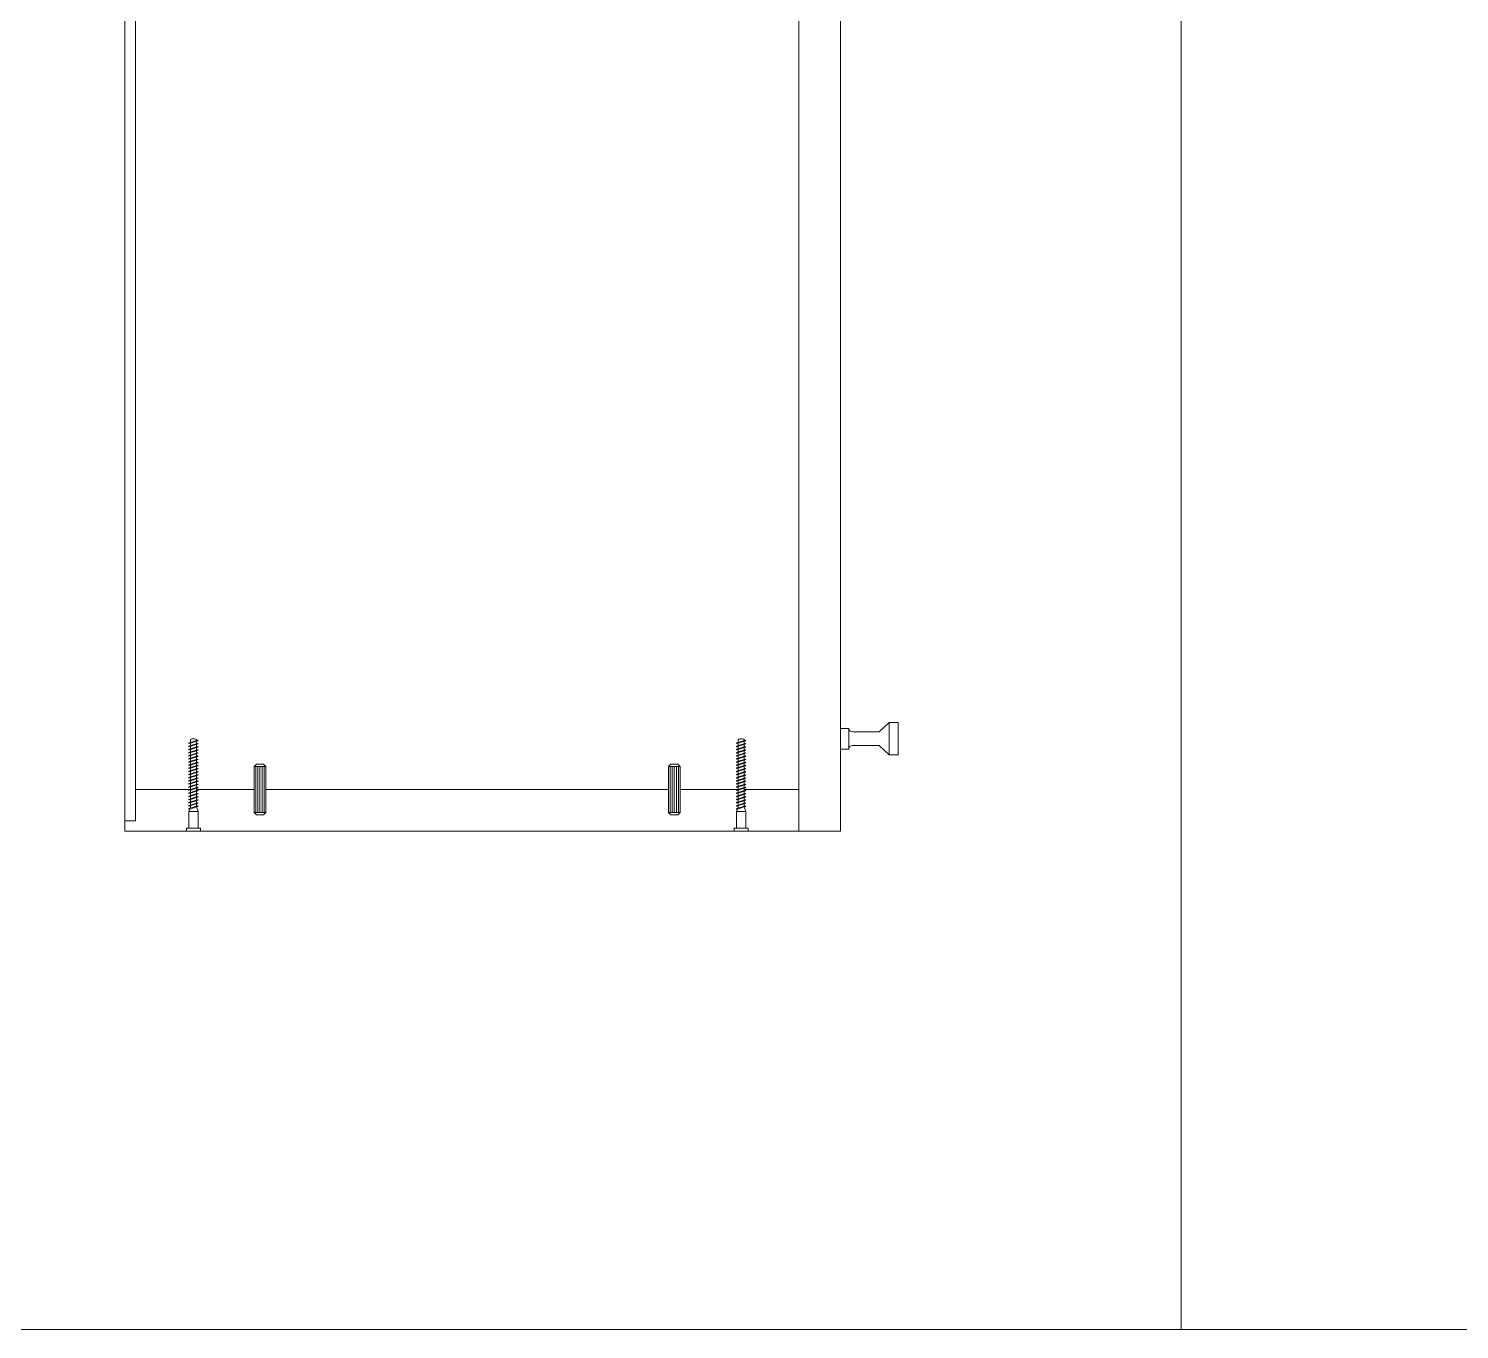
# Model space of a CAD drawing. Header units: centimetres. Extents: x -752 to 647, y -388 to 607.
# Drawn here: x -105.1 to -43.1, y -100 to -43.6 of the extents above; entities that cross this region are included whole.
import ezdxf

# ---------------------------------------------------------------- set-up
doc = ezdxf.new("R2010")
doc.units = ezdxf.units.CM
doc.header["$MEASUREMENT"] = 0
for name, color, linetype, lineweight in [('0_Num_Penna__6', 6, 'Continuous', 18), ('A-FURN_Num_Penna__252_Num_Penna__252_Num_Penna__3_Num_Penna__252_Num_Penna__252_Num_Penna__252_Num_Penna__252_Num_Penna__252_Num_Penna__252_Num_Penna__252_Num_Penna__252_Num_Penna__252_Num_Penna__252_Num_Penna__252_Num_Penna__240', 240, 'Continuous', 18), ('A-FURN_Num_Penna__252_Num_Penna__252_Num_Penna__3_Num_Penna__252_Num_Penna__252_Num_Penna__252_Num_Penna__252_Num_Penna__252_Num_Penna__252_Num_Penna__252_Num_Penna__252_Num_Penna__252_Num_Penna__252_Num_Penna__252_Num_Penna__5', 5, 'Continuous', 18), ('A-FURN_Num_Penna__252_Num_Penna__252_Num_Penna__3_Num_Penna__252_Num_Penna__252_Num_Penna__252_Num_Penna__252_Num_Penna__252_Num_Penna__252_Num_Penna__252_Num_Penna__252_Num_Penna__252_Num_Penna__252_Num_Penna__252_Num_Penna__6', 6, 'Continuous', 18), ('A-SECT-PATT_Num_Penna__6_Num_Penna__6_Num_Penna__6_Num_Penna__6_Num_Penna__6_Num_Penna__6_Num_Penna__6_Num_Penna__6_Num_Penna__6_Num_Penna__6_Num_Penna__6_Num_Penna__6_Num_Penna__6_Num_Penna__6', 6, 'Continuous', 18), ('PDF16_Geometry_Num_Penna__5_Num_Penna__5_Num_Penna__5_Num_Penna__5_Num_Penna__5_Num_Penna__5_Num_Penna__5_Num_Penna__5_Num_Penna__5_Num_Penna__5_Num_Penna__5_Num_Penna__5_Num_Penna__5_Num_Penna__5', 5, 'Continuous', 18), ('PDF16_Geometry_Num_Penna__6_Num_Penna__6_Num_Penna__6_Num_Penna__6_Num_Penna__6_Num_Penna__6_Num_Penna__6_Num_Penna__6_Num_Penna__6_Num_Penna__6_Num_Penna__6_Num_Penna__6_Num_Penna__6_Num_Penna__6', 6, 'Continuous', 18), ('PDF2_Geometry_Num_Penna__7_Num_Penna__7_Num_Penna__7_Num_Penna__7_Num_Penna__7_Num_Penna__7_Num_Penna__7_Num_Penna__5', 5, 'Continuous', 18), ('PDF2_Geometry_Num_Penna__7_Num_Penna__7_Num_Penna__7_Num_Penna__7_Num_Penna__7_Num_Penna__7_Num_Penna__7_Num_Penna__6', 6, 'Continuous', 18), ('VITE_Num_Penna__5', 5, 'Continuous', 18)]:
    doc.layers.add(name, color=color, linetype=linetype, lineweight=lineweight)

msp = doc.modelspace()

# ---------------------------------------------------------------- linework, layer by layer
at = {"layer": '0_Num_Penna__6', "color": 6, "linetype": 'Continuous', "lineweight": 18}
for p, q in [((-95.354, -75.581), (-95.254, -75.481)), ((-95.254, -75.481), (-94.954, -75.481)), ((-94.854, -75.581), (-94.954, -75.481)), ((-77.404, -75.581), (-77.304, -75.481)), ((-77.304, -75.481), (-77.004, -75.481)), ((-76.904, -75.581), (-77.004, -75.481)), ((-95.354, -77.581), (-95.254, -77.681)), ((-95.254, -77.681), (-94.954, -77.681)), ((-94.854, -77.581), (-94.954, -77.681)), ((-77.404, -77.581), (-77.304, -77.681)), ((-77.304, -77.681), (-77.004, -77.681)), ((-76.904, -77.581), (-77.004, -77.681))]:
    msp.add_line(p, q, dxfattribs=at)
at = {"layer": 'A-FURN_Num_Penna__252_Num_Penna__252_Num_Penna__3_Num_Penna__252_Num_Penna__252_Num_Penna__252_Num_Penna__252_Num_Penna__252_Num_Penna__252_Num_Penna__252_Num_Penna__252_Num_Penna__252_Num_Penna__252_Num_Penna__252_Num_Penna__240', "color": 240, "linetype": 'Continuous', "lineweight": 18}
for p, q in [((-55.196, 12.693), (-55.196, -99.958)), ((-55.196, -99.958), (-167.847, -99.958)), ((-55.196, -99.958), (142.805, -99.958))]:
    msp.add_line(p, q, dxfattribs=at)
at = {"layer": 'A-FURN_Num_Penna__252_Num_Penna__252_Num_Penna__3_Num_Penna__252_Num_Penna__252_Num_Penna__252_Num_Penna__252_Num_Penna__252_Num_Penna__252_Num_Penna__252_Num_Penna__252_Num_Penna__252_Num_Penna__252_Num_Penna__252_Num_Penna__5', "color": 5, "linetype": 'Continuous', "lineweight": 18}
for p, q in [((-97.854, -74.465), (-98.115, -74.546)), ((-98.115, -74.574), (-97.854, -74.493)), ((-97.854, -74.601), (-98.115, -74.681)), ((-98.115, -74.709), (-97.854, -74.629)), ((-97.854, -74.736), (-98.115, -74.817)), ((-98.115, -74.845), (-97.854, -74.764)), ((-97.854, -74.871), (-98.115, -74.952)), ((-98.115, -74.98), (-97.854, -74.899)), ((-74.125, -74.465), (-74.386, -74.546)), ((-74.386, -74.574), (-74.125, -74.493)), ((-74.125, -74.601), (-74.386, -74.681)), ((-74.386, -74.709), (-74.125, -74.629)), ((-74.125, -74.736), (-74.386, -74.817)), ((-74.386, -74.845), (-74.125, -74.764)), ((-74.125, -74.871), (-74.386, -74.952)), ((-74.386, -74.98), (-74.125, -74.899)), ((-97.854, -75.007), (-98.115, -75.087)), ((-98.115, -75.115), (-97.854, -75.035)), ((-97.854, -75.142), (-98.115, -75.223)), ((-98.115, -75.251), (-97.854, -75.17)), ((-97.854, -75.277), (-98.115, -75.358)), ((-98.115, -75.386), (-97.854, -75.305)), ((-97.854, -75.412), (-98.115, -75.493)), ((-98.115, -75.521), (-97.854, -75.44)), ((-97.854, -75.548), (-98.115, -75.628)), ((-98.115, -75.656), (-97.854, -75.576)), ((-74.125, -75.007), (-74.386, -75.087)), ((-74.386, -75.115), (-74.125, -75.035)), ((-74.125, -75.142), (-74.386, -75.223)), ((-74.386, -75.251), (-74.125, -75.17)), ((-74.125, -75.277), (-74.386, -75.358)), ((-74.386, -75.386), (-74.125, -75.305)), ((-74.125, -75.412), (-74.386, -75.493)), ((-74.386, -75.521), (-74.125, -75.44)), ((-74.125, -75.548), (-74.386, -75.628)), ((-74.386, -75.656), (-74.125, -75.576)), ((-97.854, -75.683), (-98.115, -75.764)), ((-98.115, -75.792), (-97.854, -75.711)), ((-97.854, -75.818), (-98.115, -75.899)), ((-98.115, -75.927), (-97.854, -75.846)), ((-97.854, -75.954), (-98.115, -76.034)), ((-98.115, -76.062), (-97.854, -75.982)), ((-97.854, -76.089), (-98.115, -76.17)), ((-98.115, -76.198), (-97.854, -76.117)), ((-97.854, -76.224), (-98.115, -76.305)), ((-74.125, -75.683), (-74.386, -75.764)), ((-74.386, -75.792), (-74.125, -75.711)), ((-74.125, -75.818), (-74.386, -75.899)), ((-74.386, -75.927), (-74.125, -75.846)), ((-74.125, -75.954), (-74.386, -76.034)), ((-74.386, -76.062), (-74.125, -75.982)), ((-74.125, -76.089), (-74.386, -76.17)), ((-74.386, -76.198), (-74.125, -76.117)), ((-74.125, -76.224), (-74.386, -76.305)), ((-98.115, -76.333), (-97.854, -76.252)), ((-97.854, -76.359), (-98.115, -76.44)), ((-98.115, -76.468), (-97.854, -76.387)), ((-97.854, -76.495), (-98.115, -76.575)), ((-98.115, -76.603), (-97.854, -76.523)), ((-97.854, -76.63), (-98.115, -76.711)), ((-98.115, -76.739), (-97.854, -76.658)), ((-97.854, -76.765), (-98.115, -76.846)), ((-98.115, -76.874), (-97.854, -76.793)), ((-74.386, -76.333), (-74.125, -76.252)), ((-74.125, -76.359), (-74.386, -76.44)), ((-74.386, -76.468), (-74.125, -76.387)), ((-74.125, -76.495), (-74.386, -76.575)), ((-74.386, -76.603), (-74.125, -76.523)), ((-74.125, -76.63), (-74.386, -76.711)), ((-74.386, -76.739), (-74.125, -76.658)), ((-74.125, -76.765), (-74.386, -76.846)), ((-74.386, -76.874), (-74.125, -76.793)), ((-98.149, -77.426), (-97.854, -77.335)), ((-97.854, -77.307), (-98.137, -77.394)), ((-97.854, -76.901), (-98.115, -76.981)), ((-98.115, -77.009), (-97.854, -76.929)), ((-97.854, -77.036), (-98.115, -77.117)), ((-98.115, -77.145), (-97.854, -77.064)), ((-97.854, -77.171), (-98.115, -77.252)), ((-98.115, -77.28), (-97.854, -77.199)), ((-74.42, -77.426), (-74.125, -77.335)), ((-74.125, -77.307), (-74.408, -77.394)), ((-74.125, -76.901), (-74.386, -76.981)), ((-74.386, -77.009), (-74.125, -76.929)), ((-74.125, -77.036), (-74.386, -77.117)), ((-74.386, -77.145), (-74.125, -77.064)), ((-74.125, -77.171), (-74.386, -77.252)), ((-74.386, -77.28), (-74.125, -77.199)), ((-98.115, -77.539), (-98.19, -77.539)), ((-97.778, -77.539), (-98.115, -77.539)), ((-74.386, -77.539), (-74.461, -77.539)), ((-74.05, -77.539), (-74.386, -77.539)), ((-97.684, -78.381), (-98.284, -78.381)), ((-98.19, -78.261), (-97.778, -78.261)), ((-73.956, -78.381), (-74.556, -78.381)), ((-74.461, -78.261), (-74.05, -78.261))]:
    msp.add_line(p, q, dxfattribs=at)
at = {"layer": 'A-FURN_Num_Penna__252_Num_Penna__252_Num_Penna__3_Num_Penna__252_Num_Penna__252_Num_Penna__252_Num_Penna__252_Num_Penna__252_Num_Penna__252_Num_Penna__252_Num_Penna__252_Num_Penna__252_Num_Penna__252_Num_Penna__252_Num_Penna__6', "color": 6, "linetype": 'Continuous', "lineweight": 18}
for p, q in [((-98.181, -74.595), (-98.115, -74.574)), ((-98.181, -74.73), (-98.115, -74.709)), ((-98.181, -74.865), (-98.115, -74.845)), ((-98.181, -75), (-98.115, -74.98)), ((-98.115, -74.546), (-98.178, -74.566)), ((-98.115, -74.681), (-98.178, -74.701)), ((-98.115, -74.817), (-98.178, -74.836)), ((-98.115, -74.952), (-98.178, -74.972)), ((-97.806, -74.451), (-97.854, -74.465)), ((-97.854, -74.493), (-97.788, -74.473)), ((-97.806, -74.586), (-97.854, -74.601)), ((-97.854, -74.629), (-97.788, -74.608)), ((-97.806, -74.721), (-97.854, -74.736)), ((-97.854, -74.764), (-97.788, -74.743)), ((-97.806, -74.856), (-97.854, -74.871)), ((-97.854, -74.899), (-97.788, -74.879)), ((-97.806, -74.992), (-97.854, -75.007)), ((-74.452, -74.595), (-74.386, -74.574)), ((-74.452, -74.73), (-74.386, -74.709)), ((-74.452, -74.865), (-74.386, -74.845)), ((-74.452, -75), (-74.386, -74.98)), ((-74.386, -74.546), (-74.45, -74.566)), ((-74.386, -74.681), (-74.45, -74.701)), ((-74.386, -74.817), (-74.45, -74.836)), ((-74.386, -74.952), (-74.45, -74.972)), ((-74.077, -74.451), (-74.125, -74.465)), ((-74.125, -74.493), (-74.059, -74.473)), ((-74.077, -74.586), (-74.125, -74.601)), ((-74.125, -74.629), (-74.059, -74.608)), ((-74.077, -74.721), (-74.125, -74.736)), ((-74.125, -74.764), (-74.059, -74.743)), ((-74.077, -74.856), (-74.125, -74.871)), ((-74.125, -74.899), (-74.059, -74.879)), ((-74.077, -74.992), (-74.125, -75.007)), ((-98.181, -75.136), (-98.115, -75.115)), ((-98.181, -75.271), (-98.115, -75.251)), ((-98.181, -75.406), (-98.115, -75.386)), ((-98.181, -75.542), (-98.115, -75.521)), ((-98.115, -75.087), (-98.178, -75.107)), ((-98.115, -75.223), (-98.178, -75.242)), ((-98.115, -75.358), (-98.178, -75.377)), ((-98.115, -75.493), (-98.178, -75.513)), ((-97.854, -75.035), (-97.788, -75.014)), ((-97.806, -75.127), (-97.854, -75.142)), ((-97.854, -75.17), (-97.788, -75.149)), ((-97.806, -75.262), (-97.854, -75.277)), ((-97.854, -75.305), (-97.788, -75.285)), ((-97.806, -75.398), (-97.854, -75.412)), ((-97.854, -75.44), (-97.788, -75.42)), ((-97.806, -75.533), (-97.854, -75.548)), ((-97.854, -75.576), (-97.788, -75.555)), ((-77.404, -76.581), (-77.404, -75.581)), ((-76.904, -76.581), (-76.904, -75.581)), ((-74.452, -75.136), (-74.386, -75.115)), ((-74.452, -75.271), (-74.386, -75.251)), ((-74.452, -75.406), (-74.386, -75.386)), ((-74.452, -75.542), (-74.386, -75.521)), ((-74.386, -75.087), (-74.45, -75.107)), ((-74.386, -75.223), (-74.45, -75.242)), ((-74.386, -75.358), (-74.45, -75.377)), ((-74.386, -75.493), (-74.45, -75.513)), ((-74.125, -75.035), (-74.059, -75.014)), ((-74.077, -75.127), (-74.125, -75.142)), ((-74.125, -75.17), (-74.059, -75.149)), ((-74.077, -75.262), (-74.125, -75.277)), ((-74.125, -75.305), (-74.059, -75.285)), ((-74.077, -75.398), (-74.125, -75.412)), ((-74.125, -75.44), (-74.059, -75.42)), ((-74.077, -75.533), (-74.125, -75.548)), ((-74.125, -75.576), (-74.059, -75.555)), ((-98.181, -75.677), (-98.115, -75.656)), ((-98.181, -75.812), (-98.115, -75.792)), ((-98.181, -75.948), (-98.115, -75.927)), ((-98.181, -76.083), (-98.115, -76.062)), ((-98.181, -76.218), (-98.115, -76.198)), ((-98.115, -75.628), (-98.178, -75.648)), ((-98.115, -75.764), (-98.178, -75.783)), ((-98.115, -75.899), (-98.178, -75.919)), ((-98.115, -76.034), (-98.178, -76.054)), ((-98.115, -76.17), (-98.178, -76.189)), ((-97.806, -75.668), (-97.854, -75.683)), ((-97.854, -75.711), (-97.788, -75.69)), ((-97.806, -75.804), (-97.854, -75.818)), ((-97.854, -75.846), (-97.788, -75.826)), ((-97.806, -75.939), (-97.854, -75.954)), ((-97.854, -75.982), (-97.788, -75.961)), ((-97.806, -76.074), (-97.854, -76.089)), ((-97.854, -76.117), (-97.788, -76.096)), ((-97.806, -76.209), (-97.854, -76.224)), ((-97.854, -76.252), (-97.788, -76.232)), ((-74.452, -75.677), (-74.386, -75.656)), ((-74.452, -75.812), (-74.386, -75.792)), ((-74.452, -75.948), (-74.386, -75.927)), ((-74.452, -76.083), (-74.386, -76.062)), ((-74.452, -76.218), (-74.386, -76.198)), ((-74.386, -75.628), (-74.45, -75.648)), ((-74.386, -75.764), (-74.45, -75.783)), ((-74.386, -75.899), (-74.45, -75.919)), ((-74.386, -76.034), (-74.45, -76.054)), ((-74.386, -76.17), (-74.45, -76.189)), ((-74.077, -75.668), (-74.125, -75.683)), ((-74.125, -75.711), (-74.059, -75.69)), ((-74.077, -75.804), (-74.125, -75.818)), ((-74.125, -75.846), (-74.059, -75.826)), ((-74.077, -75.939), (-74.125, -75.954)), ((-74.125, -75.982), (-74.059, -75.961)), ((-74.077, -76.074), (-74.125, -76.089)), ((-74.125, -76.117), (-74.059, -76.096)), ((-74.077, -76.209), (-74.125, -76.224)), ((-74.125, -76.252), (-74.059, -76.232)), ((-98.181, -76.353), (-98.115, -76.333)), ((-98.181, -76.489), (-98.115, -76.468)), ((-98.181, -76.624), (-98.115, -76.603)), ((-98.181, -76.759), (-98.115, -76.739)), ((-98.115, -76.305), (-98.178, -76.325)), ((-98.115, -76.44), (-98.178, -76.46)), ((-98.115, -76.575), (-98.178, -76.595)), ((-98.115, -76.711), (-98.178, -76.73)), ((-98.115, -76.846), (-98.178, -76.866)), ((-97.806, -76.345), (-97.854, -76.359)), ((-97.854, -76.387), (-97.788, -76.367)), ((-97.806, -76.48), (-97.854, -76.495)), ((-97.854, -76.523), (-97.788, -76.502)), ((-97.806, -76.615), (-97.854, -76.63)), ((-97.854, -76.658), (-97.788, -76.637)), ((-97.806, -76.751), (-97.854, -76.765)), ((-97.854, -76.793), (-97.788, -76.773)), ((-74.452, -76.353), (-74.386, -76.333)), ((-74.452, -76.489), (-74.386, -76.468)), ((-74.452, -76.624), (-74.386, -76.603)), ((-74.452, -76.759), (-74.386, -76.739)), ((-74.386, -76.305), (-74.45, -76.325)), ((-74.386, -76.44), (-74.45, -76.46)), ((-74.386, -76.575), (-74.45, -76.595)), ((-74.386, -76.711), (-74.45, -76.73)), ((-74.386, -76.846), (-74.45, -76.866)), ((-74.077, -76.345), (-74.125, -76.359)), ((-74.125, -76.387), (-74.059, -76.367)), ((-74.077, -76.48), (-74.125, -76.495)), ((-74.125, -76.523), (-74.059, -76.502)), ((-74.077, -76.615), (-74.125, -76.63)), ((-74.125, -76.658), (-74.059, -76.637)), ((-74.077, -76.751), (-74.125, -76.765)), ((-74.125, -76.793), (-74.059, -76.773)), ((-98.181, -76.895), (-98.115, -76.874)), ((-98.181, -77.03), (-98.115, -77.009)), ((-98.181, -77.165), (-98.115, -77.145)), ((-98.181, -77.3), (-98.115, -77.28)), ((-98.181, -77.436), (-98.149, -77.426)), ((-98.115, -76.981), (-98.178, -77.001)), ((-98.115, -77.117), (-98.178, -77.136)), ((-98.115, -77.252), (-98.178, -77.272)), ((-98.137, -77.394), (-98.178, -77.407)), ((-97.806, -76.886), (-97.854, -76.901)), ((-97.854, -76.929), (-97.788, -76.908)), ((-97.806, -77.021), (-97.854, -77.036)), ((-97.854, -77.064), (-97.788, -77.043)), ((-97.806, -77.156), (-97.854, -77.171)), ((-97.854, -77.199), (-97.788, -77.179)), ((-97.806, -77.292), (-97.854, -77.307)), ((-97.854, -77.335), (-97.788, -77.314)), ((-74.452, -76.895), (-74.386, -76.874)), ((-74.452, -77.03), (-74.386, -77.009)), ((-74.452, -77.165), (-74.386, -77.145)), ((-74.452, -77.3), (-74.386, -77.28)), ((-74.452, -77.436), (-74.42, -77.426)), ((-74.386, -76.981), (-74.45, -77.001)), ((-74.386, -77.117), (-74.45, -77.136)), ((-74.386, -77.252), (-74.45, -77.272)), ((-74.408, -77.394), (-74.45, -77.407)), ((-74.077, -76.886), (-74.125, -76.901)), ((-74.125, -76.929), (-74.059, -76.908)), ((-74.077, -77.021), (-74.125, -77.036)), ((-74.125, -77.064), (-74.059, -77.043)), ((-74.077, -77.156), (-74.125, -77.171)), ((-74.125, -77.199), (-74.059, -77.179)), ((-74.077, -77.292), (-74.125, -77.307)), ((-74.125, -77.335), (-74.059, -77.314)), ((-98.284, -78.381), (-98.284, -78.261)), ((-98.284, -78.261), (-98.19, -78.261)), ((-97.778, -78.261), (-97.684, -78.261)), ((-97.684, -78.381), (-97.684, -78.261)), ((-74.556, -78.381), (-74.556, -78.261)), ((-74.556, -78.261), (-74.461, -78.261)), ((-74.05, -78.261), (-73.956, -78.261)), ((-73.956, -78.381), (-73.956, -78.261))]:
    msp.add_line(p, q, dxfattribs=at)
at = {"layer": 'A-SECT-PATT_Num_Penna__6_Num_Penna__6_Num_Penna__6_Num_Penna__6_Num_Penna__6_Num_Penna__6_Num_Penna__6_Num_Penna__6_Num_Penna__6_Num_Penna__6_Num_Penna__6_Num_Penna__6_Num_Penna__6_Num_Penna__6', "color": 6, "linetype": 'Continuous', "lineweight": 18}
msp.add_line((-100.504, -3.831), (-100.504, -77.931), dxfattribs=at)
at = {"layer": 'PDF16_Geometry_Num_Penna__5_Num_Penna__5_Num_Penna__5_Num_Penna__5_Num_Penna__5_Num_Penna__5_Num_Penna__5_Num_Penna__5_Num_Penna__5_Num_Penna__5_Num_Penna__5_Num_Penna__5_Num_Penna__5_Num_Penna__5', "color": 5, "linetype": 'Continuous', "lineweight": 18}
for p, q in [((-67.845, -73.681), (-68.281, -74.082)), ((-67.454, -73.681), (-67.845, -73.681)), ((-67.845, -73.681), (-67.845, -75.081)), ((-67.454, -73.681), (-67.454, -75.081)), ((-69.589, -73.933), (-69.954, -73.933)), ((-69.954, -73.933), (-69.954, -74.829)), ((-69.589, -73.933), (-69.589, -74.829)), ((-68.281, -74.082), (-69.44, -74.082)), ((-69.589, -74.829), (-69.954, -74.829)), ((-68.281, -74.68), (-69.44, -74.68)), ((-67.845, -75.081), (-68.281, -74.68)), ((-67.454, -75.081), (-67.845, -75.081))]:
    msp.add_line(p, q, dxfattribs=at)
for centre, start, end in [((-69.44, -73.933), 180, 270), ((-69.44, -74.829), 90, 180)]:
    msp.add_arc(centre, 0.148, start, end, dxfattribs=at)
at = {"layer": 'PDF16_Geometry_Num_Penna__6_Num_Penna__6_Num_Penna__6_Num_Penna__6_Num_Penna__6_Num_Penna__6_Num_Penna__6_Num_Penna__6_Num_Penna__6_Num_Penna__6_Num_Penna__6_Num_Penna__6_Num_Penna__6_Num_Penna__6', "color": 6, "linetype": 'Continuous', "lineweight": 18}
for p, q in [((-100.954, -77.931), (-100.954, -3.381)), ((-71.754, -3.381), (-71.754, -78.381)), ((-69.954, -3.381), (-69.954, -78.381)), ((-100.504, -76.581), (-98.133, -76.581)), ((-100.504, -77.931), (-100.504, -76.581)), ((-97.854, -76.581), (-95.354, -76.581)), ((-94.854, -76.581), (-77.404, -76.581)), ((-76.904, -76.581), (-74.404, -76.581)), ((-74.125, -76.581), (-71.754, -76.581)), ((-100.954, -78.381), (-100.954, -77.931)), ((-100.954, -77.931), (-100.504, -77.931)), ((-100.954, -78.381), (-98.303, -78.381)), ((-97.703, -78.381), (-74.556, -78.381)), ((-73.956, -78.381), (-69.954, -78.381))]:
    msp.add_line(p, q, dxfattribs=at)
at = {"layer": 'PDF2_Geometry_Num_Penna__7_Num_Penna__7_Num_Penna__7_Num_Penna__7_Num_Penna__7_Num_Penna__7_Num_Penna__7_Num_Penna__5', "color": 5, "linetype": 'Continuous', "lineweight": 18, "flags": 128}
for points in [[(-74.125, -74.601), (-74.125, -74.493)], [(-74.125, -74.736), (-74.125, -74.629)], [(-74.125, -74.871), (-74.125, -74.764)], [(-74.125, -75.007), (-74.125, -74.899)], [(-95.28, -75.581), (-95.28, -77.581)], [(-95.192, -75.581), (-95.192, -77.581)], [(-95.104, -75.581), (-95.104, -77.581)], [(-95.016, -75.581), (-95.016, -77.581)], [(-94.928, -75.581), (-94.928, -77.581)], [(-77.33, -75.581), (-77.33, -77.581)], [(-77.242, -75.581), (-77.242, -77.581)], [(-77.154, -75.581), (-77.154, -77.581)], [(-77.066, -75.581), (-77.066, -77.581)], [(-76.978, -75.581), (-76.978, -77.581)], [(-74.125, -75.142), (-74.125, -75.035)], [(-74.125, -75.277), (-74.125, -75.17)], [(-74.125, -75.412), (-74.125, -75.305)], [(-74.125, -75.548), (-74.125, -75.44)], [(-74.125, -75.683), (-74.125, -75.576)], [(-74.125, -75.818), (-74.125, -75.711)], [(-74.125, -75.954), (-74.125, -75.846)], [(-74.125, -76.089), (-74.125, -75.982)], [(-74.125, -76.224), (-74.125, -76.117)], [(-74.125, -76.359), (-74.125, -76.252)], [(-74.125, -76.495), (-74.125, -76.387)], [(-74.125, -76.63), (-74.125, -76.523)], [(-74.125, -76.765), (-74.125, -76.658)], [(-74.125, -76.901), (-74.125, -76.793)], [(-98.115, -77.338), (-98.115, -77.335)], [(-74.386, -77.338), (-74.386, -77.335)], [(-74.125, -77.036), (-74.125, -76.929)], [(-74.125, -77.171), (-74.125, -77.064)], [(-74.125, -77.307), (-74.125, -77.199)]]:
    msp.add_lwpolyline(points, dxfattribs=at)
at = {"layer": 'PDF2_Geometry_Num_Penna__7_Num_Penna__7_Num_Penna__7_Num_Penna__7_Num_Penna__7_Num_Penna__7_Num_Penna__7_Num_Penna__6', "color": 6, "linetype": 'Continuous', "lineweight": 18, "flags": 128}
for points in [[(-98.178, -74.566, 0.198716), (-98.181, -74.595)], [(-98.178, -74.701, 0.199281), (-98.181, -74.73)], [(-98.178, -74.836, 0.198514), (-98.181, -74.865)], [(-98.178, -74.972, 0.199628), (-98.181, -75)], [(-97.854, -74.465), (-97.854, -74.436, 0.19953), (-97.861, -74.419, 0.116877), (-97.9, -74.395, 0.162888), (-98.069, -74.395, 0.116832), (-98.108, -74.419, 0.198418), (-98.115, -74.436), (-98.115, -74.546)], [(-97.788, -74.473, 0.199007), (-97.806, -74.451)], [(-97.788, -74.608, 0.19894), (-97.806, -74.586)], [(-97.788, -74.743, 0.198954), (-97.806, -74.721)], [(-97.788, -74.879, 0.198898), (-97.806, -74.856)], [(-97.788, -75.014, 0.199007), (-97.806, -74.992)], [(-74.45, -74.566, 0.198716), (-74.452, -74.595)], [(-74.45, -74.701, 0.199281), (-74.452, -74.73)], [(-74.45, -74.836, 0.198514), (-74.452, -74.865)], [(-74.45, -74.972, 0.199628), (-74.452, -75)], [(-74.125, -74.465), (-74.125, -74.436, 0.19953), (-74.132, -74.419, 0.116877), (-74.171, -74.395, 0.162888), (-74.34, -74.395, 0.116832), (-74.379, -74.419, 0.198418), (-74.386, -74.436), (-74.386, -74.546)], [(-74.059, -74.473, 0.199007), (-74.077, -74.451)], [(-74.059, -74.608, 0.19894), (-74.077, -74.586)], [(-74.059, -74.743, 0.198954), (-74.077, -74.721)], [(-74.059, -74.879, 0.198898), (-74.077, -74.856)], [(-74.059, -75.014, 0.199007), (-74.077, -74.992)], [(-98.178, -75.107, 0.198716), (-98.181, -75.136)], [(-98.178, -75.242, 0.199281), (-98.181, -75.271)], [(-98.178, -75.377, 0.198514), (-98.181, -75.406)], [(-98.178, -75.513, 0.199628), (-98.181, -75.542)], [(-97.788, -75.149, 0.19894), (-97.806, -75.127)], [(-97.788, -75.285, 0.198954), (-97.806, -75.262)], [(-97.788, -75.42, 0.198898), (-97.806, -75.398)], [(-97.788, -75.555, 0.199007), (-97.806, -75.533)], [(-74.45, -75.107, 0.198716), (-74.452, -75.136)], [(-74.45, -75.242, 0.199281), (-74.452, -75.271)], [(-74.45, -75.377, 0.198514), (-74.452, -75.406)], [(-74.45, -75.513, 0.199628), (-74.452, -75.542)], [(-74.059, -75.149, 0.19894), (-74.077, -75.127)], [(-74.059, -75.285, 0.198954), (-74.077, -75.262)], [(-74.059, -75.42, 0.198898), (-74.077, -75.398)], [(-74.059, -75.555, 0.199007), (-74.077, -75.533)], [(-98.178, -75.648, 0.198716), (-98.181, -75.677)], [(-98.178, -75.783, 0.199281), (-98.181, -75.812)], [(-98.178, -75.919, 0.198514), (-98.181, -75.948)], [(-98.178, -76.054, 0.199628), (-98.181, -76.083)], [(-98.178, -76.189, 0.198716), (-98.181, -76.218)], [(-97.788, -75.69, 0.19894), (-97.806, -75.668)], [(-97.788, -75.826, 0.198954), (-97.806, -75.804)], [(-97.788, -75.961, 0.198898), (-97.806, -75.939)], [(-97.788, -76.096, 0.199007), (-97.806, -76.074)], [(-97.788, -76.232, 0.19894), (-97.806, -76.209)], [(-74.45, -75.648, 0.198716), (-74.452, -75.677)], [(-74.45, -75.783, 0.199281), (-74.452, -75.812)], [(-74.45, -75.919, 0.198514), (-74.452, -75.948)], [(-74.45, -76.054, 0.199628), (-74.452, -76.083)], [(-74.45, -76.189, 0.198716), (-74.452, -76.218)], [(-74.059, -75.69, 0.19894), (-74.077, -75.668)], [(-74.059, -75.826, 0.198954), (-74.077, -75.804)], [(-74.059, -75.961, 0.198898), (-74.077, -75.939)], [(-74.059, -76.096, 0.199007), (-74.077, -76.074)], [(-74.059, -76.232, 0.19894), (-74.077, -76.209)], [(-98.178, -76.325, 0.199281), (-98.181, -76.353)], [(-98.178, -76.46, 0.198514), (-98.181, -76.489)], [(-98.178, -76.595, 0.199628), (-98.181, -76.624)], [(-98.178, -76.73, 0.198716), (-98.181, -76.759)], [(-97.788, -76.367, 0.198954), (-97.806, -76.345)], [(-97.788, -76.502, 0.198898), (-97.806, -76.48)], [(-97.788, -76.637, 0.199007), (-97.806, -76.615)], [(-97.788, -76.773, 0.19894), (-97.806, -76.751)], [(-74.45, -76.325, 0.199281), (-74.452, -76.353)], [(-74.45, -76.46, 0.198514), (-74.452, -76.489)], [(-74.45, -76.595, 0.199628), (-74.452, -76.624)], [(-74.45, -76.73, 0.198716), (-74.452, -76.759)], [(-74.059, -76.367, 0.198954), (-74.077, -76.345)], [(-74.059, -76.502, 0.198898), (-74.077, -76.48)], [(-74.059, -76.637, 0.199007), (-74.077, -76.615)], [(-74.059, -76.773, 0.19894), (-74.077, -76.751)], [(-98.178, -76.866, 0.199281), (-98.181, -76.895)], [(-98.178, -77.001, 0.198514), (-98.181, -77.03)], [(-98.178, -77.136, 0.199628), (-98.181, -77.165)], [(-98.178, -77.272, 0.198716), (-98.181, -77.3)], [(-98.178, -77.407, 0.195854), (-98.181, -77.436)], [(-97.788, -76.908, 0.198954), (-97.806, -76.886)], [(-97.788, -77.043, 0.198898), (-97.806, -77.021)], [(-97.788, -77.179, 0.199007), (-97.806, -77.156)], [(-97.788, -77.314, 0.198901), (-97.806, -77.292)], [(-74.45, -76.866, 0.199281), (-74.452, -76.895)], [(-74.45, -77.001, 0.198514), (-74.452, -77.03)], [(-74.45, -77.136, 0.199628), (-74.452, -77.165)], [(-74.45, -77.272, 0.198716), (-74.452, -77.3)], [(-74.45, -77.407, 0.195854), (-74.452, -77.436)], [(-74.059, -76.908, 0.198954), (-74.077, -76.886)], [(-74.059, -77.043, 0.198898), (-74.077, -77.021)], [(-74.059, -77.179, 0.199007), (-74.077, -77.156)], [(-74.059, -77.314, 0.198901), (-74.077, -77.292)], [(-98.188, -77.526, 0.092856), (-98.19, -77.539), (-98.19, -78.261)], [(-97.778, -78.261), (-97.778, -77.539, 0.097456), (-97.781, -77.525)], [(-74.459, -77.526, 0.092856), (-74.461, -77.539), (-74.461, -78.261)], [(-74.05, -78.261), (-74.05, -77.539, 0.097456), (-74.052, -77.525)]]:
    msp.add_lwpolyline(points, format="xyb", dxfattribs=at)
for points in [[(-98.115, -74.574), (-98.115, -74.681)], [(-98.115, -74.709), (-98.115, -74.817)], [(-98.115, -74.845), (-98.115, -74.952)], [(-98.115, -74.98), (-98.115, -75.087)], [(-97.854, -74.601), (-97.854, -74.493)], [(-97.854, -74.736), (-97.854, -74.629)], [(-97.854, -74.871), (-97.854, -74.764)], [(-97.854, -75.007), (-97.854, -74.899)], [(-74.386, -74.574), (-74.386, -74.681)], [(-74.386, -74.709), (-74.386, -74.817)], [(-74.386, -74.845), (-74.386, -74.952)], [(-74.386, -74.98), (-74.386, -75.087)], [(-98.115, -75.115), (-98.115, -75.223)], [(-98.115, -75.251), (-98.115, -75.358)], [(-98.115, -75.386), (-98.115, -75.493)], [(-98.115, -75.521), (-98.115, -75.628)], [(-97.854, -75.142), (-97.854, -75.035)], [(-97.854, -75.277), (-97.854, -75.17)], [(-97.854, -75.412), (-97.854, -75.305)], [(-97.854, -75.548), (-97.854, -75.44)], [(-97.854, -75.683), (-97.854, -75.576)], [(-95.354, -75.581), (-95.354, -77.581)], [(-94.854, -77.581), (-94.854, -75.581)], [(-77.404, -75.581), (-77.404, -77.581)], [(-76.904, -77.581), (-76.904, -75.581)], [(-74.386, -75.115), (-74.386, -75.223)], [(-74.386, -75.251), (-74.386, -75.358)], [(-74.386, -75.386), (-74.386, -75.493)], [(-74.386, -75.521), (-74.386, -75.628)], [(-98.115, -75.656), (-98.115, -75.764)], [(-98.115, -75.792), (-98.115, -75.899)], [(-98.115, -75.927), (-98.115, -76.034)], [(-98.115, -76.062), (-98.115, -76.17)], [(-98.115, -76.198), (-98.115, -76.305)], [(-97.854, -75.818), (-97.854, -75.711)], [(-97.854, -75.954), (-97.854, -75.846)], [(-97.854, -76.089), (-97.854, -75.982)], [(-97.854, -76.224), (-97.854, -76.117)], [(-74.386, -75.656), (-74.386, -75.764)], [(-74.386, -75.792), (-74.386, -75.899)], [(-74.386, -75.927), (-74.386, -76.034)], [(-74.386, -76.062), (-74.386, -76.17)], [(-74.386, -76.198), (-74.386, -76.305)], [(-98.115, -76.333), (-98.115, -76.44)], [(-98.115, -76.468), (-98.115, -76.575)], [(-98.115, -76.603), (-98.115, -76.711)], [(-98.115, -76.739), (-98.115, -76.846)], [(-97.854, -76.359), (-97.854, -76.252)], [(-97.854, -76.495), (-97.854, -76.387)], [(-97.854, -76.63), (-97.854, -76.523)], [(-97.854, -76.765), (-97.854, -76.658)], [(-97.854, -76.901), (-97.854, -76.793)], [(-74.386, -76.333), (-74.386, -76.44)], [(-74.386, -76.468), (-74.386, -76.575)], [(-74.386, -76.603), (-74.386, -76.711)], [(-74.386, -76.739), (-74.386, -76.846)], [(-98.188, -77.526), (-98.149, -77.426)], [(-98.137, -77.394), (-98.115, -77.338)], [(-98.115, -76.874), (-98.115, -76.981)], [(-98.115, -77.009), (-98.115, -77.117)], [(-98.115, -77.145), (-98.115, -77.252)], [(-98.115, -77.28), (-98.115, -77.338)], [(-97.854, -77.036), (-97.854, -76.929)], [(-97.854, -77.171), (-97.854, -77.064)], [(-97.854, -77.307), (-97.854, -77.199)], [(-97.854, -77.338), (-97.854, -77.335)], [(-97.781, -77.526), (-97.854, -77.338)], [(-74.459, -77.526), (-74.42, -77.426)], [(-74.408, -77.394), (-74.386, -77.338)], [(-74.386, -76.874), (-74.386, -76.981)], [(-74.386, -77.009), (-74.386, -77.117)], [(-74.386, -77.145), (-74.386, -77.252)], [(-74.386, -77.28), (-74.386, -77.338)], [(-74.125, -77.338), (-74.125, -77.335)], [(-74.052, -77.526), (-74.125, -77.338)]]:
    msp.add_lwpolyline(points, dxfattribs=at)
at = {"layer": 'VITE_Num_Penna__5', "color": 5, "linetype": 'Continuous', "lineweight": 18, "flags": 128}
for points in [[(-94.854, -75.581), (-95.354, -75.581)], [(-76.904, -75.581), (-77.404, -75.581)], [(-94.854, -77.581), (-95.354, -77.581)], [(-76.904, -77.581), (-77.404, -77.581)]]:
    msp.add_lwpolyline(points, dxfattribs=at)

doc.saveas('drawing.dxf')
